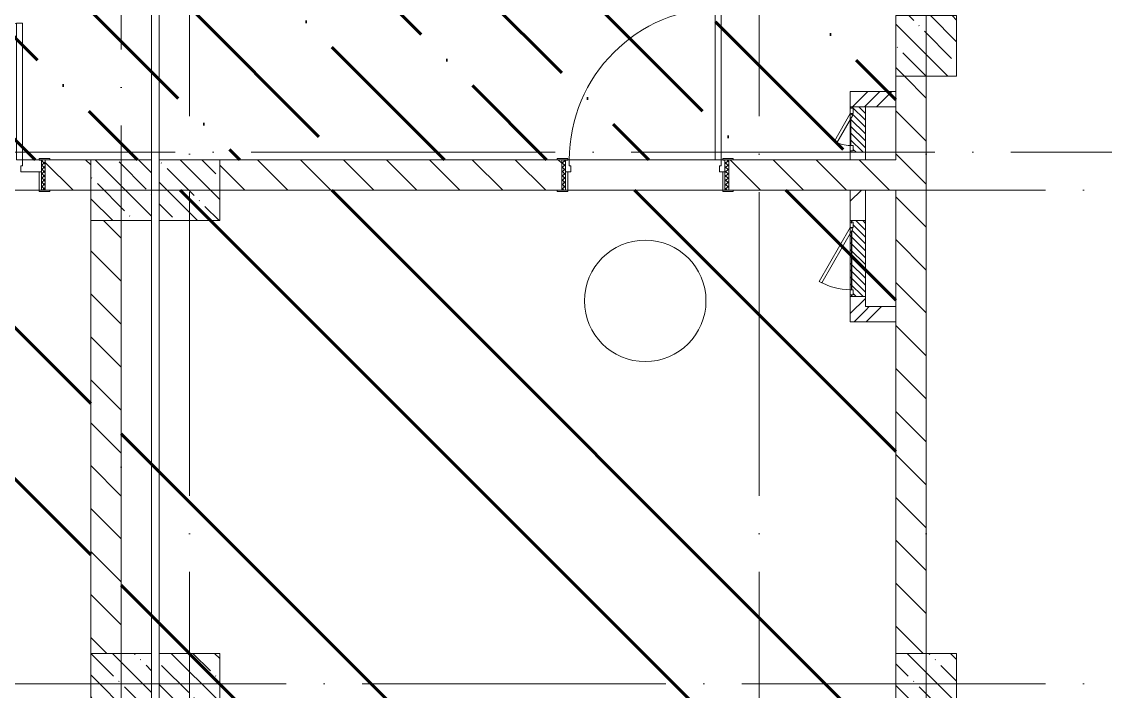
# Model space of a CAD drawing. Header units: millimetres. Extents: x -68946 to 288321, y -402657 to 324925.
# Drawn here: x 140998 to 148132, y -226081 to -221671 of the extents above; entities that cross this region are included whole.
import ezdxf

# ---------------------------------------------------------------- set-up
doc = ezdxf.new("R2010")
doc.units = ezdxf.units.MM
doc.linetypes.add('ADSK_Линия сетки', pattern=[2500, 2000, -250, 0, -250])
for name, color, linetype, lineweight in [('3.4) ПТ-1.2      4 вып', 1, 'Continuous', 60), ('3.4) ПТ-2.1      4 вып', 20, 'Continuous', 60), ('3.4) ПТ-2.15    4 вып', 200, 'Continuous', 60), ('A-DETL-GENF-OTLN', 250, 'Continuous', 5), ('A-DOOR-____-IDEN', 31, 'Continuous', 9), ('A-DOOR-____-MCUT', 250, 'Continuous', 5), ('A-DOOR-____-OTLN', 250, 'Continuous', 5), ('A-DOOR-FRAM-MCUT', 31, 'Continuous', 5), ('A-DOOR-FRAM-OTLN', 31, 'Continuous', 5), ('A-FLOR-____-OTLN', 192, 'Continuous', 9), ('A-GENM-____-MCUT', 250, 'Continuous', 25), ('A-GENM-____-OTLN', 250, 'Continuous', 9), ('A-WALL-____-MCUT', 250, 'Continuous', 13), ('A-WALL-____-PATT', 250, 'Continuous', 13), ('I-WALL-____-OTLN', 250, 'Continuous', 9), ('S-COLS-____-MCUT', 250, 'Continuous', 25), ('S-COLS-____-OTLN', 250, 'Continuous', 9), ('S-GRID-____-OTLN', 250, 'Continuous', 9)]:
    doc.layers.add(name, color=color, linetype=linetype, lineweight=lineweight)
pattern_1 = [(135, (28052.9, -258555.93), (-141.42136, -141.42136), [])]
pattern_2 = [(45, (28052.9, -258555.93), (-224.5064, 224.5064), []), (45, (28132.28, -258555.93), (0, 449.0128), []), (45, (27973.53, -258555.93), (0, 449.0128), [])]
pattern_3 = [(135, (28052.9, -258555.93), (-142.5612, -142.5612), []), (135, (28195.47, -258555.93), (-142.5612, -142.5612), [252.016, -50.403, 3.353, -47.05])]
pattern_4 = [(45, (125, 0), (-22.6274, 22.6274), [])]

# ---------------------------------------------------------------- blocks, each defined once
blk = doc.blocks.new('Дверь_СКБ_2Ст_Внутренняя1 - Н_ВВ-5_2100x2600h_Фрамуга сверху-42108726-АР1_Маркировочный план 3 этажа секция 2_3')
at = {"layer": 'A-DOOR-____-OTLN'}
h = blk.add_hatch(dxfattribs=at)
h.set_pattern_fill('FP_5', color=256, style=0, pattern_type=2)
h.set_pattern_definition([(135, (1251.41, 164.685), (-14.1421, -14.1421), []), (225, (1251.41, 164.685), (14.1421, -14.1421), [])])
h.paths.add_polyline_path([(1037.5, -100), (1062.5, -100), (1062.5, 100), (1037.5, 100), (1037.5, 20)])
at = {"layer": 'A-DOOR-FRAM-OTLN'}
h = blk.add_hatch(dxfattribs=at)
h.set_pattern_fill('FP_6', color=256, style=0, pattern_type=2)
h.set_pattern_definition([(45, (-871.384, 164.685), (-14.1421, 14.1421), []), (135, (-871.384, 164.685), (-14.1421, -14.1421), [])])
h.paths.add_polyline_path([(-1037.5, -100), (-1012.5, -99.2), (-1012.5, 100), (-1037.5, 100), (-1037.5, -27.8)])
at = {"layer": 'A-DOOR-____-MCUT'}
for p, q in [((-887.5, 1000), (-887.5, 100)), ((-847.5, 1000), (-887.5, 1000)), ((-847.5, 100), (-847.5, 1000)), ((912.5, 1000), (872.5, 1000)), ((872.5, 1000), (872.5, 100)), ((912.5, 100), (912.5, 1000)), ((-887.5, 100), (-847.5, 100)), ((872.5, 100), (912.5, 100))]:
    blk.add_line(p, q, dxfattribs=at)
at = {"layer": 'A-DOOR-____-OTLN'}
for centre, start, end in [((-887.5, 100), 0, 90), ((912.5, 100), 90, 180)]:
    blk.add_arc(centre, 900, start, end, dxfattribs=at)
at = {"layer": 'A-DOOR-FRAM-MCUT'}
for p, q in [((-997.5, 108), (-1067.5, 108)), ((-1067.5, 108), (-1067.5, 100)), ((-1067.5, 100), (-997.5, 100)), ((-1012.5, 100), (-1037.5, 100)), ((-1037.5, 100), (-1037.5, -100)), ((-887.5, 100), (-1012.5, 100)), ((-1012.5, 100), (-1012.5, 20)), ((-1012.5, -100), (-1012.5, 100)), ((-997.5, 100), (-1012.5, 100)), ((-1012.5, 100), (-1012.5, 99)), ((-1012.5, 99), (-997.5, 99)), ((-997.5, 100), (-997.5, 108)), ((-997.5, 99), (-997.5, 100)), ((-887.5, 60), (-887.5, 100)), ((912.5, 100), (912.5, 60)), ((1037.5, 100), (912.5, 100)), ((1092.5, 108), (1022.5, 108)), ((1022.5, 108), (1022.5, 100)), ((1037.5, 100), (1022.5, 100)), ((1022.5, 100), (1022.5, 99)), ((1022.5, 100), (1092.5, 100)), ((1022.5, 99), (1037.5, 99)), ((1037.5, 20), (1037.5, 100)), ((1062.5, 100), (1037.5, 100)), ((1037.5, 100), (1037.5, -100)), ((1037.5, 99), (1037.5, 100)), ((1062.5, -100), (1062.5, 100)), ((1092.5, 100), (1092.5, 108)), ((-1012.5, 20), (-877.5, 20)), ((-997.5, 20), (-1012.5, 20)), ((-1012.5, 20), (-1012.5, -100)), ((-997.5, -100), (-997.5, 20)), ((-877.5, 60), (-887.5, 60)), ((-877.5, 20), (-877.5, 60)), ((912.5, 60), (902.5, 60)), ((902.5, 60), (902.5, 20)), ((902.5, 20), (1037.5, 20)), ((1037.5, 20), (1022.5, 20)), ((1022.5, 20), (1022.5, -100)), ((1037.5, -100), (1037.5, 20)), ((-997.5, -100), (-1067.5, -100)), ((-1067.5, -100), (-1067.5, -108)), ((-1067.5, -108), (-997.5, -108)), ((-1037.5, -100), (-1012.5, -100)), ((-1012.5, -100), (-997.5, -100)), ((-997.5, -108), (-997.5, -100)), ((1022.5, -100), (1037.5, -100)), ((1092.5, -100), (1022.5, -100)), ((1022.5, -100), (1022.5, -108)), ((1022.5, -108), (1092.5, -108)), ((1037.5, -100), (1062.5, -100)), ((1092.5, -108), (1092.5, -100))]:
    blk.add_line(p, q, dxfattribs=at)
blk = doc.blocks.new('Дверь_СКБ_1Ст_Внутренняя - Д-8_1л_1100x2100h_Кабинет директора_ Канцелярия_ Бухгалтерия_ Кабинеты заместителей директора_ Кабинет организатора внеклассной и внешкольной работы-V58-АР1_Маркировочный план 3 этажа секция 2_3')
at = {"layer": 'A-DOOR-____-OTLN'}
h = blk.add_hatch(dxfattribs=at)
h.set_pattern_fill('FP_9', color=256, style=0, pattern_type=2)
h.set_pattern_definition([(135, (1751.41, 164.685), (-14.14214, -14.14214), []), (225, (1751.41, 164.685), (14.14214, -14.14214), [])])
h.paths.add_polyline_path([(537.5, -100), (562.5, -100), (562.5, 100), (537.5, 100), (537.5, -92.4)])
at = {"layer": 'A-DOOR-FRAM-OTLN'}
h = blk.add_hatch(dxfattribs=at)
h.set_pattern_fill('FP_10', color=256, style=0, pattern_type=2)
h.set_pattern_definition([(45, (-371.384, 164.685), (-14.1421, 14.1421), []), (135, (-371.384, 164.685), (-14.1421, -14.1421), [])])
h.paths.add_polyline_path([(-512.5, -100), (-512.5, 100), (-537.5, 100), (-537.5, -100)])
at = {"layer": 'A-DOOR-____-MCUT'}
for p, q in [((512.5, 1100), (472.5, 1100)), ((472.5, 1100), (472.5, 100)), ((512.5, 100), (512.5, 1100)), ((472.5, 100), (512.5, 100))]:
    blk.add_line(p, q, dxfattribs=at)
at = {"layer": 'A-DOOR-____-OTLN'}
blk.add_arc((512.5, 100), 1000, 90, 180, dxfattribs=at)
at = {"layer": 'A-DOOR-FRAM-MCUT'}
for p, q in [((-497.5, 108), (-567.5, 108)), ((-567.5, 108), (-567.5, 100)), ((-567.5, 100), (-497.5, 100)), ((-512.5, 100), (-537.5, 100)), ((-537.5, 100), (-537.5, -100)), ((-487.5, 100), (-512.5, 100)), ((-512.5, 100), (-512.5, 20)), ((-512.5, -100), (-512.5, 100)), ((-497.5, 100), (-512.5, 100)), ((-512.5, 100), (-512.5, 99)), ((-512.5, 99), (-497.5, 99)), ((-497.5, 100), (-497.5, 108)), ((-497.5, 99), (-497.5, 100)), ((-487.5, 60), (-487.5, 100)), ((512.5, 100), (512.5, 60)), ((537.5, 100), (512.5, 100)), ((592.5, 108), (522.5, 108)), ((522.5, 108), (522.5, 100)), ((537.5, 100), (522.5, 100)), ((522.5, 100), (522.5, 99)), ((522.5, 100), (592.5, 100)), ((522.5, 99), (537.5, 99)), ((537.5, 20), (537.5, 100)), ((562.5, 100), (537.5, 100)), ((537.5, 100), (537.5, -100)), ((537.5, 99), (537.5, 100)), ((562.5, -100), (562.5, 100)), ((592.5, 100), (592.5, 108)), ((-512.5, 20), (-477.5, 20)), ((-497.5, 20), (-512.5, 20)), ((-512.5, 20), (-512.5, -100)), ((-497.5, -100), (-497.5, 20)), ((-477.5, 60), (-487.5, 60)), ((-477.5, 20), (-477.5, 60)), ((512.5, 60), (502.5, 60)), ((502.5, 60), (502.5, 20)), ((502.5, 20), (537.5, 20)), ((537.5, 20), (522.5, 20)), ((522.5, 20), (522.5, -100)), ((537.5, -100), (537.5, 20)), ((-497.5, -100), (-567.5, -100)), ((-567.5, -100), (-567.5, -108)), ((-567.5, -108), (-497.5, -108)), ((-537.5, -100), (-512.5, -100)), ((-512.5, -100), (-497.5, -100)), ((-497.5, -108), (-497.5, -100)), ((522.5, -100), (537.5, -100)), ((592.5, -100), (522.5, -100)), ((522.5, -100), (522.5, -108)), ((522.5, -108), (592.5, -108)), ((537.5, -100), (562.5, -100)), ((592.5, -108), (592.5, -100))]:
    blk.add_line(p, q, dxfattribs=at)
blk = doc.blocks.new('BSC_Колонна _Прямоугольная - 400x400-V87-АР1_Маркировочный план 3 этажа секция 2_3')
at = {"layer": 'S-COLS-____-OTLN', "lineweight": 5}
h = blk.add_hatch(dxfattribs=at)
h.set_pattern_fill('FP_62', color=256, style=0, pattern_type=2)
h.set_pattern_definition([(135, (-114049.98, -32525), (-142.5612, -142.5612), []), (135, (-113907.42, -32525), (-142.5612, -142.5612), [252.016, -50.403, 3.353, -47.05])])
h.paths.add_polyline_path([(200, -200), (200, 200), (-200, 200), (-200, -200)])
at = {"layer": 'S-COLS-____-MCUT', "lineweight": 5}
for p, q in [((200, 200), (-200, 200)), ((-200, 200), (-200, -200)), ((200, -200), (200, 200)), ((-200, -200), (200, -200))]:
    blk.add_line(p, q, dxfattribs=at)
blk = doc.blocks.new('BSC_Колонна _Прямоугольная - 400x400-V88-АР1_Маркировочный план 3 этажа секция 2_3')
at = {"layer": 'S-COLS-____-OTLN', "lineweight": 5}
h = blk.add_hatch(dxfattribs=at)
h.set_pattern_fill('FP_63', color=256, style=0, pattern_type=2)
h.set_pattern_definition([(135, (-114049.98, -35775), (-142.5612, -142.5612), []), (135, (-113907.42, -35775), (-142.5612, -142.5612), [252.016, -50.403, 3.353, -47.05])])
h.paths.add_polyline_path([(-200, -200), (200, -200), (200, 200), (-200, 200), (-200, -133.4)])
at = {"layer": 'S-COLS-____-MCUT', "lineweight": 5}
for p, q in [((200, 200), (-200, 200)), ((-200, 200), (-200, -200)), ((200, -200), (200, 200)), ((-200, -200), (200, -200))]:
    blk.add_line(p, q, dxfattribs=at)
blk = doc.blocks.new('BSC_Колонна _Прямоугольная - 400x400-V100-АР1_Маркировочный план 3 этажа секция 2_3')
at = {"layer": 'S-COLS-____-OTLN', "lineweight": 5}
h = blk.add_hatch(dxfattribs=at)
h.set_pattern_fill('FP_75', color=256, style=0, pattern_type=2)
h.set_pattern_definition([(135, (-118899.98, -32525), (-142.5612, -142.5612), []), (135, (-118757.42, -32525), (-142.5612, -142.5612), [252.016, -50.403, 3.353, -47.05])])
h.paths.add_polyline_path([(200, -200), (200, 200), (-200, 200), (-200, -200), (28.3, -200)])
at = {"layer": 'S-COLS-____-MCUT', "lineweight": 5}
for p, q in [((200, 200), (-200, 200)), ((-200, 200), (-200, -200)), ((200, -200), (200, 200)), ((-200, -200), (200, -200))]:
    blk.add_line(p, q, dxfattribs=at)
blk = doc.blocks.new('BSC_Колонна _Прямоугольная - 400x400-V101-АР1_Маркировочный план 3 этажа секция 2_3')
at = {"layer": 'S-COLS-____-OTLN', "lineweight": 5}
h = blk.add_hatch(dxfattribs=at)
h.set_pattern_fill('FP_76', color=256, style=0, pattern_type=2)
h.set_pattern_definition([(135, (-118899.98, -36725), (-142.5612, -142.5612), []), (135, (-118757.42, -36725), (-142.5612, -142.5612), [252.016, -50.403, 3.353, -47.05])])
h.paths.add_polyline_path([(-200, -200), (200, -200), (200, 200), (-200, 200)])
at = {"layer": 'S-COLS-____-MCUT', "lineweight": 5}
for p, q in [((200, 200), (-200, 200)), ((-200, 200), (-200, -200)), ((200, -200), (200, 200)), ((-200, -200), (200, -200))]:
    blk.add_line(p, q, dxfattribs=at)
blk = doc.blocks.new('АР_Люк - ЛРС_ВК_300х400_внутренний_RAL 9003-V199-АР1_Маркировочный план 3 этажа секция 2_3')
at = {"layer": 'A-DOOR-____-OTLN'}
h = blk.add_hatch(dxfattribs=at)
h.set_pattern_fill('FP_144', color=256, style=0, pattern_type=2)
h.set_pattern_definition(pattern_4)
h.paths.add_polyline_path([(-25, 50), (-25, -50), (275, -50), (275, 50), (265, 50), (265, 30), (230, 30), (230, 50), (20, 50), (20, 30), (-15, 30), (-15, 50)])
at = {"layer": 'A-DETL-GENF-OTLN', "lineweight": 5}
for p, q in [((275, 50), (-25, 50)), ((-25, 50), (-25, -50)), ((275, -50), (275, 50)), ((-25, -50), (275, -50))]:
    blk.add_line(p, q, dxfattribs=at)
at = {"layer": 'A-DOOR-____-MCUT', "lineweight": 5}
for p, q in [((48.1, 155), (38.1, 137.7)), ((230, 50), (48.1, 155)), ((38.1, 137.7), (220, 32.7)), ((20, 50), (-15, 50)), ((-15, 50), (-15, 30)), ((-15, 30), (20, 30)), ((20, 30), (20, 50)), ((220, 32.7), (230, 50)), ((265, 50), (230, 50)), ((230, 50), (230, 30)), ((230, 30), (265, 30)), ((265, 30), (265, 50))]:
    blk.add_line(p, q, dxfattribs=at)
blk.add_arc((230, 50), 210, 150, 180, dxfattribs=at)
at = {"layer": 'A-DOOR-____-OTLN'}
blk.add_line((230, 50), (48.1, 155), dxfattribs=at)
blk = doc.blocks.new('ASML_АР_Отделка Люка - ВО Отделка люков_Грунтовка 0_Шпатлевка 0_Окраска 0_0-42467640-АР1_Маркировочный план 3 этажа секция 2_3')
at = {"layer": 'A-GENM-____-MCUT', "lineweight": 5}
for p, q in [((-140, 3), (-150, 3)), ((-150, 3), (-150, 0)), ((65, 3), (-105, 3)), ((150, 3), (140, 3)), ((150, 0), (150, 3)), ((-150, 0), (-140, 0)), ((-105, 0), (70.2, 0)), ((103.3, 0), (105, 0)), ((140, 0), (150, 0))]:
    blk.add_line(p, q, dxfattribs=at)
blk = doc.blocks.new('АР_Люк - ЛРС_ВК_500х400_наружный_NCS S 1000-N-V200-АР1_Маркировочный план 3 этажа секция 2_3')
at = {"layer": 'A-DOOR-____-OTLN'}
h = blk.add_hatch(dxfattribs=at)
h.set_pattern_fill('FP_144', color=256, style=0, pattern_type=2)
h.set_pattern_definition(pattern_4)
h.paths.add_polyline_path([(-125, 30), (-125, -50), (375, -50), (375, 50), (330, 50), (320, 32.7), (290, 50), (-80, 50), (-80, 30), (-115, 30), (-115, 50), (-125, 50), (-125, 32.7)])
h.paths.add_polyline_path([(330, 30), (330, 40), (365, 40), (365, 30)])
h.paths.add_polyline_path([(330, 41), (330, 43), (340, 43)])
h.paths.add_polyline_path([(340, 43), (365, 48), (365, 43)])
at = {"layer": 'A-DETL-GENF-OTLN', "lineweight": 5}
for p, q in [((375, 50), (-125, 50)), ((-125, 50), (-125, -50)), ((375, -50), (375, 50)), ((-125, -50), (375, -50))]:
    blk.add_line(p, q, dxfattribs=at)
at = {"layer": 'A-DOOR-____-MCUT', "lineweight": 5}
for p, q in [((-25.1, 255), (-35.1, 237.7)), ((-35.1, 237.7), (320, 32.7)), ((330, 50), (-25.1, 255)), ((-80, 50), (-115, 50)), ((-115, 50), (-115, 30)), ((-115, 30), (-80, 30)), ((-80, 30), (-80, 50)), ((320, 32.7), (330, 50)), ((365, 50), (330, 50)), ((330, 50), (330, 30)), ((330, 30), (365, 30)), ((365, 30), (365, 50))]:
    blk.add_line(p, q, dxfattribs=at)
blk.add_arc((330, 50), 410, 150, 180, dxfattribs=at)
at = {"layer": 'A-DOOR-____-OTLN'}
blk.add_line((330, 50), (-25.1, 255), dxfattribs=at)
blk = doc.blocks.new('ASML_АР_Отделка Люка - ВО Отделка люков_Грунтовка 0_Шпатлевка 0_Окраска 0_0-42722003-АР1_Маркировочный план 3 этажа секция 2_3')
at = {"layer": 'A-GENM-____-MCUT', "lineweight": 5}
for p, q in [((-240, 3), (-250, 3)), ((-250, 3), (-250, 0)), ((177.1, 3), (-205, 3)), ((205, 3), (201, 3)), ((250, 3), (240, 3)), ((250, 0), (250, 3)), ((-250, 0), (-240, 0)), ((-205, 0), (182.3, 0)), ((199.2, 0), (205, 0)), ((240, 0), (250, 0))]:
    blk.add_line(p, q, dxfattribs=at)
blk = doc.blocks.new('ADSK_Марка_Дверь - Типоразмер_ADSK_Марка-30565456-АР1_Маркировочный план 3 этажа секция 2_3')
at = {"layer": 'A-DOOR-____-IDEN'}
blk.add_circle((0, 0), 4, dxfattribs=at)

msp = doc.modelspace()

# ---------------------------------------------------------------- hatches: boundary and pattern name
at = {"layer": '3.4) ПТ-1.2      4 вып'}
h = msp.add_hatch(dxfattribs=at)
h.set_pattern_fill('ANSI32', color=256, scale=222, angle=90)
h.paths.add_polyline_path([(141452.9057, -222880.9286), (132952.9057, -222880.9286), (132952.9057, -239330.9286), (141452.9057, -239330.9286)])
at = {"layer": '3.4) ПТ-2.1      4 вып'}
h = msp.add_hatch(dxfattribs=at)
h.set_pattern_fill('ANSI32', color=256, scale=222, angle=90)
h.paths.add_polyline_path([(146752.9057, -222780.9286), (141652.9057, -222780.9286), (141652.9057, -229910.8818), (146752.9057, -229910.8818)])
at = {"layer": '3.4) ПТ-2.15    4 вып'}
h = msp.add_hatch(dxfattribs=at)
h.set_pattern_fill('ANSI36', color=256, scale=150, angle=90)
h.paths.add_polyline_path([(146752.9057, -213230.9286), (164552.8838, -213230.9286), (164552.8838, -209505.928), (160552.9067, -209505.928), (160552.9067, -206105.926), (157422.885, -206105.926), (157422.885, -209505.928), (137152.9516, -209505.928), (137152.9516, -213230.9286), (137152.9057, -222580.9286), (146752.9057, -222580.9286)])
at = {"layer": 'A-WALL-____-PATT', "lineweight": 15}
h = msp.add_hatch(dxfattribs=at)
h.set_pattern_fill('FP_1', color=256, style=0, pattern_type=2)
h.set_pattern_definition(pattern_1)
h.paths.add_polyline_path([(146952.9057, -230030.9292), (146952.9057, -226230.9292), (146752.9057, -226230.9292), (146752.9057, -230030.9292)])
h.paths.add_polyline_path([(146952.9057, -225830.9292), (146952.9057, -222030.9292), (146752.9057, -222030.9292), (146752.9057, -225830.9292)])
h.paths.add_polyline_path([(146752.9057, -221630.9292), (146952.9057, -221630.9292), (146952.9057, -217830.9292), (146752.9057, -217830.9292), (146752.9057, -220829.4967)])
h.paths.add_polyline_path([(146952.9057, -217430.9292), (146952.9057, -213630.9292), (146752.9057, -213630.9292), (146752.9057, -217430.9292)])
h = msp.add_hatch(dxfattribs=at)
h.set_pattern_fill('FP_11', color=256, style=0, pattern_type=2)
h.set_pattern_definition(pattern_2)
h.paths.add_polyline_path([(146455.9057, -222580.9286), (146552.9057, -222580.9286), (146552.9057, -222530.9883), (146452.9057, -222530.9883), (146452.9057, -222580.9286)])
h.paths.add_polyline_path([(146455.9057, -222230.9883), (146552.9057, -222230.9883), (146552.9057, -222130.9883), (146452.9057, -222130.9883), (146452.9057, -222230.9883)])
h = msp.add_hatch(dxfattribs=at)
h.set_pattern_fill('FP_11', color=256, style=0, pattern_type=2)
h.set_pattern_definition(pattern_2)
h.paths.add_polyline_path([(146752.9057, -222230.9883), (146752.9057, -222130.9883), (146552.9057, -222130.9883), (146552.9057, -222230.9883), (146576.7848, -222230.9883)])
h = msp.add_hatch(dxfattribs=at)
h.set_pattern_fill('FP_1', color=256, style=0, pattern_type=2)
h.set_pattern_definition(pattern_1)
h.paths.add_polyline_path([(141452.9057, -222780.9286), (141452.9057, -222580.9286), (141152.9063, -222580.9286), (141152.9063, -222780.9286), (141182.9063, -222780.9286)])
h.paths.add_polyline_path([(139047.8269, -222780.9286), (139052.9063, -222780.9286), (139052.9063, -222580.9286), (138877.9057, -222580.9286), (138877.9057, -222780.9286), (139022.9063, -222780.9286)])
h = msp.add_hatch(dxfattribs=at)
h.set_pattern_fill('FP_1', color=256, style=0, pattern_type=2)
h.set_pattern_definition(pattern_1)
h.paths.add_polyline_path([(146752.9057, -222780.9286), (146752.9057, -222580.9286), (145652.9057, -222580.9286), (145652.9057, -222780.9286), (146452.9057, -222780.9286)])
h.paths.add_polyline_path([(142302.8838, -222780.9286), (144552.9057, -222780.9286), (144552.9057, -222580.9286), (142302.8838, -222580.9292)])
h = msp.add_hatch(dxfattribs=at)
h.set_pattern_fill('FP_11', color=256, style=0, pattern_type=2)
h.set_pattern_definition(pattern_2)
h.paths.add_polyline_path([(146521.972, -223646.9292), (146552.9057, -223646.9292), (146552.9057, -223480.9286), (146452.9057, -223480.9286), (146452.9057, -223646.9292), (146470.2262, -223646.9292)])
h.paths.add_polyline_path([(146470.2262, -222980.9286), (146552.9057, -222980.9286), (146552.9057, -222780.9286), (146452.9057, -222780.9286), (146452.9057, -222980.9286), (146462.9057, -222980.9286)])
h = msp.add_hatch(dxfattribs=at)
h.set_pattern_fill('FP_1', color=256, style=0, pattern_type=2)
h.set_pattern_definition(pattern_1)
h.paths.add_polyline_path([(141452.9057, -230030.9286), (141652.9057, -230030.9286), (141652.9057, -229410.8818), (141452.9057, -229410.8818), (141452.9057, -229910.8818)])
h.paths.add_polyline_path([(141652.9057, -228310.8818), (141652.9054, -226230.9292), (141452.906, -226230.9286), (141452.9057, -228310.8818), (141465.4589, -228310.8818)])
h.paths.add_polyline_path([(141652.9057, -225830.9286), (141652.9057, -222980.9286), (141452.9057, -222980.9286), (141452.9057, -225830.9286), (141624.7814, -225830.9286)])
h = msp.add_hatch(dxfattribs=at)
h.set_pattern_fill('FP_11', color=256, style=0, pattern_type=2)
h.set_pattern_definition(pattern_2)
h.paths.add_polyline_path([(146752.9057, -223646.9292), (146752.9057, -223546.9292), (146552.9057, -223546.9292), (146552.9057, -223646.9292)])
at = {"layer": 'S-COLS-____-OTLN', "lineweight": 5}
h = msp.add_hatch(dxfattribs=at)
h.set_pattern_fill('FP_19', color=256, style=0, pattern_type=2)
h.set_pattern_definition(pattern_3)
h.paths.add_polyline_path([(141652.9057, -222980.9286), (141852.9057, -222980.9286), (141852.9057, -222580.9286), (141452.9057, -222580.9286), (141452.9057, -222980.9286)])
h = msp.add_hatch(dxfattribs=at)
h.set_pattern_fill('FP_19', color=256, style=0, pattern_type=2)
h.set_pattern_definition(pattern_3)
h.paths.add_polyline_path([(141461.8609, -226230.9286), (141852.9057, -226230.9286), (141852.9057, -225830.9286), (141452.9057, -225830.9286), (141452.906, -226230.9286)])

# ---------------------------------------------------------------- linework, layer by layer
at = {"layer": 'A-FLOR-____-OTLN', "lineweight": 5}
for p, q in [((141852.9057, -222580.9286), (141852.9057, -218780.9286)), ((141902.8838, -218780.9292), (141902.8838, -222580.9286)), ((141852.9057, -225830.9286), (141852.9057, -222980.9286)), ((141902.8838, -222980.9292), (141902.8838, -225830.9292))]:
    msp.add_line(p, q, dxfattribs=at)
at = {"layer": 'A-WALL-____-MCUT', "color": 7, "lineweight": 15}
for p, q in [((146752.9057, -222030.9292), (146752.9057, -222580.9286)), ((146952.9057, -225830.9292), (146952.9057, -222030.9292)), ((146452.9057, -222130.9883), (146452.9057, -222230.9883)), ((146752.9057, -222130.9883), (146452.9057, -222130.9883)), ((146552.9057, -222580.9286), (146552.9057, -222230.9883)), ((146552.9057, -222230.9883), (146752.9057, -222230.9883)), ((146452.9057, -222530.9883), (146452.9057, -222580.9286)), ((141452.9057, -222580.9286), (141182.9063, -222580.9286)), ((144522.9057, -222580.9286), (142302.8838, -222580.9286)), ((146752.9057, -222580.9286), (145682.9057, -222580.9286)), ((141182.9063, -222780.9286), (141452.9057, -222780.9286)), ((142302.8838, -222780.9286), (144522.9057, -222780.9286)), ((145682.9057, -222780.9286), (146752.9057, -222780.9286)), ((146452.9057, -222780.9286), (146452.9057, -222990.9286)), ((146552.9057, -223546.9292), (146552.9057, -222780.9286)), ((146752.9057, -222780.9286), (146752.9057, -225830.9292)), ((141452.9057, -222980.9286), (141452.9057, -225830.9286)), ((141652.9057, -225830.9286), (141652.9057, -222980.9286)), ((146452.9057, -223065.9286), (146452.9057, -223435.9286)), ((146452.9057, -223470.9286), (146452.9057, -223646.9292)), ((146752.9057, -223546.9292), (146552.9057, -223546.9292)), ((146452.9057, -223646.9292), (146752.9057, -223646.9292))]:
    msp.add_line(p, q, dxfattribs=at)
at = {"layer": 'A-WALL-____-MCUT', "lineweight": 15}
for p, q in [((141452.9057, -222780.9286), (141452.9057, -222580.9286)), ((141652.9057, -222980.9286), (141452.9057, -222980.9286)), ((141452.9057, -225830.9286), (141652.9057, -225830.9286))]:
    msp.add_line(p, q, dxfattribs=at)
at = {"layer": 'I-WALL-____-OTLN', "lineweight": 15}
for p, q in [((144602.9057, -222580.9286), (145562.9057, -222580.9286)), ((141112.9063, -222780.9286), (139092.9063, -222780.9286)), ((145612.9057, -222780.9286), (144592.9057, -222780.9286))]:
    msp.add_line(p, q, dxfattribs=at)
at = {"layer": 'S-COLS-____-MCUT', "lineweight": 5}
for p, q in [((141852.9057, -222580.9286), (141452.9057, -222580.9286)), ((141852.9057, -222980.9286), (141852.9057, -222580.9286)), ((141452.9057, -222780.9286), (141452.9057, -222980.9286)), ((141652.9057, -222980.9286), (141852.9057, -222980.9286)), ((141452.9057, -225830.9286), (141452.9057, -226230.9286)), ((141852.9057, -225830.9286), (141652.9057, -225830.9286)), ((141852.9057, -226230.9286), (141852.9057, -225830.9286))]:
    msp.add_line(p, q, dxfattribs=at)
at = {"layer": 'S-COLS-____-OTLN', "lineweight": 5}
for p, q in [((141452.9057, -222580.9286), (141452.9057, -222780.9286)), ((141452.9057, -222980.9286), (141652.9057, -222980.9286)), ((141652.9057, -225830.9286), (141452.9057, -225830.9286))]:
    msp.add_line(p, q, dxfattribs=at)
at = {"layer": 'S-GRID-____-OTLN', "linetype": 'ADSK_Линия сетки'}
for p, q in [((141652.9057, -197353.9241), (141652.9057, -261024.7685)), ((145852.9057, -262294.7685), (145852.9057, -197353.9241)), ((146952.9057, -262294.7685), (146952.9057, -197353.9241)), ((142102.9057, -262294.7685), (142102.9057, -198623.9241)), ((184510.8783, -222530.9286), (127372.9057, -222530.9286)), ((93236.8325, -222780.9286), (181888.5828, -222780.9286)), ((93236.8325, -226030.9286), (181748.3453, -226030.9286))]:
    msp.add_line(p, q, dxfattribs=at)

# ---------------------------------------------------------------- block references
at = {"layer": 'A-DOOR-____-IDEN', "xscale": 99.99999999999993, "yscale": 99.99999999999993, "zscale": 99.99999999999993}
msp.add_blockref('ADSK_Марка_Дверь - Типоразмер_ADSK_Марка-30565456-АР1_Маркировочный план 3 этажа секция 2_3', (145102.9057, -223509.8021), dxfattribs=at)
at = {"layer": 'A-DOOR-____-OTLN'}
for name, p in [('Дверь_СКБ_1Ст_Внутренняя - Д-8_1л_1100x2100h_Кабинет директора_ Канцелярия_ Бухгалтерия_ Кабинеты заместителей директора_ Кабинет организатора внеклассной и внешкольной работы-V58-АР1_Маркировочный план 3 этажа секция 2_3', (145090.4057, -222680.9286)), ('Дверь_СКБ_2Ст_Внутренняя1 - Н_ВВ-5_2100x2600h_Фрамуга сверху-42108726-АР1_Маркировочный план 3 этажа секция 2_3', (140090.4063, -222680.9286))]:
    msp.add_blockref(name, p, dxfattribs=at)
at = {"layer": 'A-DOOR-____-OTLN', "rotation": 90}
for name, p in [('АР_Люк - ЛРС_ВК_300х400_внутренний_RAL 9003-V199-АР1_Маркировочный план 3 этажа секция 2_3', (146502.9057, -222505.9883)), ('АР_Люк - ЛРС_ВК_500х400_наружный_NCS S 1000-N-V200-АР1_Маркировочный план 3 этажа секция 2_3', (146502.9057, -223355.9286))]:
    msp.add_blockref(name, p, dxfattribs=at)
at = {"layer": 'A-GENM-____-OTLN', "lineweight": 5, "rotation": 90}
for name, p in [('ASML_АР_Отделка Люка - ВО Отделка люков_Грунтовка 0_Шпатлевка 0_Окраска 0_0-42467640-АР1_Маркировочный план 3 этажа секция 2_3', (146455.9057, -222380.9883)), ('ASML_АР_Отделка Люка - ВО Отделка люков_Грунтовка 0_Шпатлевка 0_Окраска 0_0-42722003-АР1_Маркировочный план 3 этажа секция 2_3', (146462.9057, -223230.9286))]:
    msp.add_blockref(name, p, dxfattribs=at)
at = {"layer": 'S-COLS-____-OTLN', "lineweight": 5}
for name, p in [('BSC_Колонна _Прямоугольная - 400x400-V101-АР1_Маркировочный план 3 этажа секция 2_3', (146952.8838, -221830.9292)), ('BSC_Колонна _Прямоугольная - 400x400-V88-АР1_Маркировочный план 3 этажа секция 2_3', (142102.8838, -222780.9292)), ('BSC_Колонна _Прямоугольная - 400x400-V87-АР1_Маркировочный план 3 этажа секция 2_3', (142102.8838, -226030.9292)), ('BSC_Колонна _Прямоугольная - 400x400-V100-АР1_Маркировочный план 3 этажа секция 2_3', (146952.8838, -226030.9292))]:
    msp.add_blockref(name, p, dxfattribs=at)

doc.saveas('drawing.dxf')
